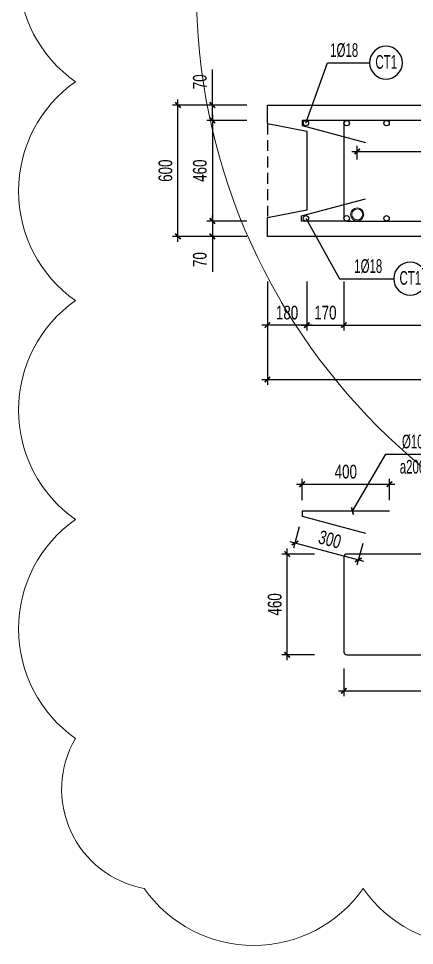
# Model space of a CAD drawing. Header units: millimetres. Extents: x -147841 to 368790, y -162721 to 84261.
# Drawn here: x 132472 to 134280, y -106489 to -102254 of the extents above; entities that cross this region are included whole.
import ezdxf
from ezdxf.enums import TextEntityAlignment as Align

# ---------------------------------------------------------------- set-up
doc = ezdxf.new("R2010")
doc.units = ezdxf.units.MM
doc.header["$LTSCALE"] = 1000
doc.header["$MEASUREMENT"] = 0
doc.header["$PDMODE"] = 1
doc.header["$PDSIZE"] = -10
doc.linetypes.add('DASHED', pattern=[0.75, 0.5, -0.25])
doc.layers.get('0').update_dxf_attribs({"linetype": 'CONTINUOUS', "lineweight": 18})
doc.layers.get('DEFPOINTS').update_dxf_attribs({"color": 5, "linetype": 'CONTINUOUS', "lineweight": 18})
for name, color, linetype, lineweight in [('0-THAY', 7, 'CONTINUOUS', 18), ('ccu11-Dim', 8, 'CONTINUOUS', 18), ('DIM', 8, 'CONTINUOUS', 18)]:
    doc.layers.add(name, color=color, linetype=linetype, lineweight=lineweight)
for name, color, linetype in [('ccu11-Khuat', 9, 'DASHED'), ('ccu11-Manh', 8, 'CONTINUOUS'), ('ccu11-Thep', 4, 'CONTINUOUS'), ('ccu11-Thepdai', 6, 'CONTINUOUS'), ('KC-Cotthep', 8, 'CONTINUOUS'), ('KC-Dim', 8, 'CONTINUOUS'), ('KC-Manh', 8, 'CONTINUOUS'), ('KC-Thay', 7, 'CONTINUOUS')]:
    doc.layers.add(name, color=color, linetype=linetype)
doc.styles.add('ARIAL', font='arial.ttf', dxfattribs={"width": 0.7})
doc.styles.add('ccu11-dim', font='vnsimli.shx', dxfattribs={"width": 0.65, "bigfont": 'bigfont.shx'})
doc.dimstyles.new('2.5-25', dxfattribs={"dimscale": 25, "dimtxt": 2.5, "dimasz": 1, "dimexe": 1, "dimexo": 2, "dimgap": 1, "dimtad": 1, "dimdec": 1, "dimrnd": 5, "dimdsep": 46, "dimtxsty": 'ARIAL', "dimblk": 'ARCHTICK', "dimcen": -1, "dimdle": 1, "dimclrd": 256, "dimclre": 256, "dimclrt": 3, "dimadec": 0, "dimazin": 2, "dimtfac": 0.1, "dimtdec": 1, "dimtmove": 0, "dimatfit": 1, "dimldrblk": 'ARCHTICK', "dimfxl": 1, "dimtvp": 0.833333, "dimtfill": 1, "dimtolj": 1, "dimtzin": 12, "dimarcsym": 0})
doc.dimstyles.new('ccu11-100x4', dxfattribs={"dimscale": 100, "dimtxt": 2.5, "dimasz": 1, "dimexe": 1, "dimexo": 2, "dimgap": 1, "dimtad": 1, "dimdec": 0, "dimlfac": 0.25, "dimdsep": 46, "dimtxsty": 'ccu11-dim', "dimblk": 'ARCHTICK', "dimcen": -1, "dimdle": 1, "dimclrd": 256, "dimclre": 256, "dimclrt": 31, "dimadec": 0, "dimazin": 2, "dimtfac": 0.1, "dimtdec": 0, "dimtmove": 0, "dimatfit": 1, "dimldrblk": 'ARCHTICK', "dimfxl": 1, "dimtvp": 0.833333, "dimtolj": 1, "dimtzin": 12, "dimarcsym": 0})

# ---------------------------------------------------------------- blocks, each defined once
blk = doc.blocks.new('_ARCHTICK')
at = {"color": 0, "linetype": 'ByBlock', "const_width": 0.3}
blk.add_lwpolyline([(-0.5, -0.5), (0.5, 0.5)], dxfattribs=at)
blk = doc.blocks.new('*D204')
at = {"layer": 'DEFPOINTS', "color": 0, "linetype": 'ByBlock', "ltscale": 30, "transparency": 16777216}
for p in [(133608.4, -103405.8), (133788.4, -103405.8), (133608.4, -103654.6)]:
    blk.add_point(p, dxfattribs=at)
at = {"layer": 'KC-Dim', "linetype": 'ByBlock', "lineweight": -2, "ltscale": 30, "transparency": 16777216}
for p, q in [((133608.4, -103455.8), (133608.4, -103679.6)), ((133788.4, -103455.8), (133788.4, -103679.6)), ((133813.4, -103654.6), (133583.4, -103654.6))]:
    blk.add_line(p, q, dxfattribs=at)
at = {"layer": 'KC-Dim', "linetype": 'ByBlock', "lineweight": -2, "ltscale": 30, "transparency": 16777216, "xscale": 25, "yscale": 25, "zscale": 25, "rotation": 180}
blk.add_blockref('_ARCHTICK', (133608.4, -103654.6), dxfattribs=at)
at = {"layer": 'KC-Dim', "linetype": 'ByBlock', "lineweight": -2, "ltscale": 30, "transparency": 16777216, "xscale": 25, "yscale": 25, "zscale": 25}
blk.add_blockref('_ARCHTICK', (133788.4, -103654.6), dxfattribs=at)
at = {"layer": 'KC-Dim', "color": 3, "linetype": 'ByBlock', "ltscale": 30, "transparency": 16777216, "insert": (133698.4, -103597.7), "char_height": 62.5, "attachment_point": 5, "style": 'ARIAL', "bg_fill": 3, "box_fill_scale": 1.25, "bg_fill_color": 256, "bg_fill_true_color": 13158600, "bg_fill_transparency": 0}
blk.add_mtext('\\A1;180', dxfattribs=at)
blk = doc.blocks.new('*D205')
at = {"layer": 'DEFPOINTS', "color": 0, "linetype": 'ByBlock', "ltscale": 30, "transparency": 16777216}
for p in [(133788.4, -103405.8), (133958.4, -103405.8)]:
    blk.add_point(p, dxfattribs=at)
at = {"layer": 'KC-Dim', "linetype": 'ByBlock', "lineweight": -2, "ltscale": 30, "transparency": 16777216}
for p, q in [((133788.4, -103455.8), (133788.4, -103679.6)), ((133958.4, -103455.8), (133958.4, -103679.6)), ((133763.4, -103654.6), (133983.4, -103654.6))]:
    blk.add_line(p, q, dxfattribs=at)
at = {"layer": 'KC-Dim', "linetype": 'ByBlock', "lineweight": -2, "ltscale": 30, "transparency": 16777216, "xscale": 25, "yscale": 25, "zscale": 25, "rotation": 180}
blk.add_blockref('_ARCHTICK', (133788.4, -103654.6), dxfattribs=at)
at = {"layer": 'KC-Dim', "linetype": 'ByBlock', "lineweight": -2, "ltscale": 30, "transparency": 16777216, "xscale": 25, "yscale": 25, "zscale": 25}
blk.add_blockref('_ARCHTICK', (133958.4, -103654.6), dxfattribs=at)
at = {"layer": 'KC-Dim', "color": 3, "linetype": 'ByBlock', "ltscale": 30, "transparency": 16777216, "insert": (133873.4, -103597.7), "char_height": 62.5, "attachment_point": 5, "style": 'ARIAL', "bg_fill": 3, "box_fill_scale": 1.25, "bg_fill_color": 256, "bg_fill_true_color": 13158600, "bg_fill_transparency": 0}
blk.add_mtext('\\A1;170', dxfattribs=at)
at = {"layer": 'DEFPOINTS', "color": 0, "linetype": 'ByBlock', "ltscale": 30, "transparency": 16777216}
blk.add_point((133958.4, -103654.6), dxfattribs=at)
blk = doc.blocks.new('*D206')
at = {"layer": 'DEFPOINTS', "color": 0, "linetype": 'ByBlock', "ltscale": 30, "transparency": 16777216}
for p in [(133199.8, -102648.9), (133564.8, -102648.9), (133564.8, -103248.9)]:
    blk.add_point(p, dxfattribs=at)
at = {"layer": 'KC-Dim', "linetype": 'ByBlock', "lineweight": -2, "ltscale": 30, "transparency": 16777216}
for p, q in [((133514.8, -102648.9), (133174.8, -102648.9)), ((133199.8, -103273.9), (133199.8, -102623.9)), ((133514.8, -103248.9), (133174.8, -103248.9))]:
    blk.add_line(p, q, dxfattribs=at)
at = {"layer": 'KC-Dim', "linetype": 'ByBlock', "lineweight": -2, "ltscale": 30, "transparency": 16777216, "xscale": 25, "yscale": 25, "zscale": 25}
for p, rotation in [((133199.8, -102648.9), 90), ((133199.8, -103248.9), 270)]:
    blk.add_blockref('_ARCHTICK', p, dxfattribs=dict(at, rotation=rotation))
at = {"layer": 'KC-Dim', "color": 3, "linetype": 'ByBlock', "ltscale": 30, "transparency": 16777216, "insert": (133142.9, -102948.9), "char_height": 62.5, "attachment_point": 5, "rotation": 90, "style": 'ARIAL', "bg_fill": 3, "box_fill_scale": 1.25, "bg_fill_color": 256, "bg_fill_true_color": 13158600, "bg_fill_transparency": 0}
blk.add_mtext('\\A1;600', dxfattribs=at)
blk = doc.blocks.new('*D207')
at = {"layer": 'DEFPOINTS', "color": 0, "linetype": 'ByBlock', "ltscale": 30, "transparency": 16777216}
for p in [(133564.8, -102718.9), (133357, -103178.9), (133564.8, -103178.9)]:
    blk.add_point(p, dxfattribs=at)
at = {"layer": 'KC-Dim', "linetype": 'ByBlock', "lineweight": -2, "ltscale": 30, "transparency": 16777216}
for p, q in [((133357, -102693.9), (133357, -103203.9)), ((133514.8, -102718.9), (133332, -102718.9)), ((133514.8, -103178.9), (133332, -103178.9))]:
    blk.add_line(p, q, dxfattribs=at)
at = {"layer": 'KC-Dim', "linetype": 'ByBlock', "lineweight": -2, "ltscale": 30, "transparency": 16777216, "xscale": 25, "yscale": 25, "zscale": 25}
for p, rotation in [((133357, -102718.9), 90), ((133357, -103178.9), 270)]:
    blk.add_blockref('_ARCHTICK', p, dxfattribs=dict(at, rotation=rotation))
at = {"layer": 'KC-Dim', "color": 3, "linetype": 'ByBlock', "ltscale": 30, "transparency": 16777216, "insert": (133300.1, -102948.9), "char_height": 62.5, "attachment_point": 5, "rotation": 90, "style": 'ARIAL', "bg_fill": 3, "box_fill_scale": 1.25, "bg_fill_color": 256, "bg_fill_true_color": 13158600, "bg_fill_transparency": 0}
blk.add_mtext('\\A1;460', dxfattribs=at)
blk = doc.blocks.new('*D208')
at = {"layer": 'DEFPOINTS', "color": 0, "linetype": 'ByBlock', "ltscale": 30, "transparency": 16777216}
for p in [(133357, -102648.9), (133564.8, -102648.9), (133564.8, -102718.9)]:
    blk.add_point(p, dxfattribs=at)
at = {"layer": 'KC-Dim', "linetype": 'ByBlock', "lineweight": -2, "ltscale": 30, "transparency": 16777216}
for p, q in [((133357, -102648.9), (133357, -102486.8)), ((133514.8, -102648.9), (133332, -102648.9)), ((133357, -102718.9), (133357, -102648.9)), ((133514.8, -102718.9), (133332, -102718.9)), ((133357, -102718.9), (133357, -102743.9))]:
    blk.add_line(p, q, dxfattribs=at)
at = {"layer": 'KC-Dim', "linetype": 'ByBlock', "lineweight": -2, "ltscale": 30, "transparency": 16777216, "xscale": 25, "yscale": 25, "zscale": 25}
for p, rotation in [((133357, -102648.9), 270), ((133357, -102718.9), 90)]:
    blk.add_blockref('_ARCHTICK', p, dxfattribs=dict(at, rotation=rotation))
at = {"layer": 'KC-Dim', "color": 3, "linetype": 'ByBlock', "ltscale": 30, "transparency": 16777216, "insert": (133300.1, -102542.9), "char_height": 62.5, "attachment_point": 5, "rotation": 90, "style": 'ARIAL', "bg_fill": 3, "box_fill_scale": 1.25, "bg_fill_color": 256, "bg_fill_true_color": 13158600, "bg_fill_transparency": 0}
blk.add_mtext('\\A1;70', dxfattribs=at)
blk = doc.blocks.new('*D209')
at = {"layer": 'DEFPOINTS', "color": 0, "linetype": 'ByBlock', "ltscale": 30, "transparency": 16777216}
for p in [(133564.8, -103178.9), (133357, -103248.9), (133564.8, -103248.9)]:
    blk.add_point(p, dxfattribs=at)
at = {"layer": 'KC-Dim', "linetype": 'ByBlock', "lineweight": -2, "ltscale": 30, "transparency": 16777216}
for p, q in [((133357, -103178.9), (133357, -103153.9)), ((133514.8, -103178.9), (133332, -103178.9)), ((133357, -103178.9), (133357, -103248.9)), ((133514.8, -103248.9), (133332, -103248.9)), ((133357, -103248.9), (133357, -103411.1))]:
    blk.add_line(p, q, dxfattribs=at)
at = {"layer": 'KC-Dim', "linetype": 'ByBlock', "lineweight": -2, "ltscale": 30, "transparency": 16777216, "xscale": 25, "yscale": 25, "zscale": 25}
for p, rotation in [((133357, -103178.9), 270), ((133357, -103248.9), 90)]:
    blk.add_blockref('_ARCHTICK', p, dxfattribs=dict(at, rotation=rotation))
at = {"layer": 'KC-Dim', "color": 3, "linetype": 'ByBlock', "ltscale": 30, "transparency": 16777216, "insert": (133300.1, -103355), "char_height": 62.5, "attachment_point": 5, "rotation": 90, "style": 'ARIAL', "bg_fill": 3, "box_fill_scale": 1.25, "bg_fill_color": 256, "bg_fill_true_color": 13158600, "bg_fill_transparency": 0}
blk.add_mtext('\\A1;70', dxfattribs=at)
blk = doc.blocks.new('*D210')
at = {"layer": 'DEFPOINTS', "color": 0, "linetype": 'ByBlock', "ltscale": 30, "transparency": 16777216}
for p in [(133958.4, -103405.8), (139138.4, -103405.8), (139138.4, -103654.6)]:
    blk.add_point(p, dxfattribs=at)
at = {"layer": 'KC-Dim', "linetype": 'ByBlock', "lineweight": -2, "ltscale": 30, "transparency": 16777216}
for p, q in [((133958.4, -103455.8), (133958.4, -103679.6)), ((139138.4, -103455.8), (139138.4, -103679.6)), ((133933.4, -103654.6), (139163.4, -103654.6))]:
    blk.add_line(p, q, dxfattribs=at)
at = {"layer": 'KC-Dim', "linetype": 'ByBlock', "lineweight": -2, "ltscale": 30, "transparency": 16777216, "xscale": 25, "yscale": 25, "zscale": 25, "rotation": 180}
blk.add_blockref('_ARCHTICK', (133958.4, -103654.6), dxfattribs=at)
at = {"layer": 'KC-Dim', "linetype": 'ByBlock', "lineweight": -2, "ltscale": 30, "transparency": 16777216, "xscale": 25, "yscale": 25, "zscale": 25}
blk.add_blockref('_ARCHTICK', (139138.4, -103654.6), dxfattribs=at)
at = {"layer": 'KC-Dim', "color": 3, "linetype": 'ByBlock', "ltscale": 30, "transparency": 16777216, "insert": (136548.4, -103597.7), "char_height": 62.5, "attachment_point": 5, "style": 'ARIAL', "bg_fill": 3, "box_fill_scale": 1.25, "bg_fill_color": 256, "bg_fill_true_color": 13158600, "bg_fill_transparency": 0}
blk.add_mtext('\\A1;5180', dxfattribs=at)
blk = doc.blocks.new('*D211')
at = {"layer": 'DEFPOINTS', "color": 0, "linetype": 'ByBlock', "ltscale": 30, "transparency": 16777216}
for p in [(133608.4, -103405.8), (139208.4, -103405.8), (139208.4, -103903.1)]:
    blk.add_point(p, dxfattribs=at)
at = {"layer": 'KC-Dim', "linetype": 'ByBlock', "lineweight": -2, "ltscale": 30, "transparency": 16777216}
for p, q in [((133608.4, -103455.8), (133608.4, -103928.1)), ((139208.4, -103455.8), (139208.4, -103928.1)), ((133583.4, -103903.1), (139233.4, -103903.1))]:
    blk.add_line(p, q, dxfattribs=at)
at = {"layer": 'KC-Dim', "linetype": 'ByBlock', "lineweight": -2, "ltscale": 30, "transparency": 16777216, "xscale": 25, "yscale": 25, "zscale": 25, "rotation": 180}
blk.add_blockref('_ARCHTICK', (133608.4, -103903.1), dxfattribs=at)
at = {"layer": 'KC-Dim', "linetype": 'ByBlock', "lineweight": -2, "ltscale": 30, "transparency": 16777216, "xscale": 25, "yscale": 25, "zscale": 25}
blk.add_blockref('_ARCHTICK', (139208.4, -103903.1), dxfattribs=at)
at = {"layer": 'KC-Dim', "color": 3, "linetype": 'ByBlock', "ltscale": 30, "transparency": 16777216, "insert": (136408.4, -103846.2), "char_height": 62.5, "attachment_point": 5, "style": 'ARIAL', "bg_fill": 3, "box_fill_scale": 1.25, "bg_fill_color": 256, "bg_fill_true_color": 13158600, "bg_fill_transparency": 0}
blk.add_mtext('\\A1;5600', dxfattribs=at)
blk = doc.blocks.new('att_thep_2')
blk.add_circle((-300, 0), 300)
at = {"color": 3, "style": 'ARIAL', "width": 0.6}
blk.add_attdef('DK', text='', height=250, dxfattribs=at).set_placement((467, 105), align=Align.CENTER)
at = {"color": 31, "style": 'ARIAL', "width": 0.6}
blk.add_attdef('SH', text='', height=250, dxfattribs=at).set_placement((-281, -111), align=Align.CENTER)
at = {"color": 2, "style": 'ARIAL', "width": 0.6}
blk.add_attdef('KC', text='', height=250, dxfattribs=at).set_placement((472, -355), align=Align.CENTER)
blk = doc.blocks.new('*U200')
at = {"layer": 'ccu11-Thep'}
for centre in [(0, 217.5), (0, -217.5)]:
    blk.add_circle(centre, 12.5, dxfattribs=at)
blk = doc.blocks.new('*U201')
at = {"layer": 'DIM', "color": 0, "linetype": 'ByBlock', "lineweight": -2, "transparency": 16777216}
blk.add_blockref('*U200', (0, 0), dxfattribs=at)
blk = doc.blocks.new('*D1504')
at = {"layer": 'DEFPOINTS', "color": 0, "linetype": 'ByBlock', "ltscale": 30, "transparency": 16777216}
for p in [(222151.3, -97642), (222151.3, -97743.7), (220951.3, -97830)]:
    blk.add_point(p, dxfattribs=at)
at = {"layer": 'KC-Dim', "linetype": 'ByBlock', "lineweight": -2, "ltscale": 30, "transparency": 16777216}
for p, q in [((222151.3, -97692), (222151.3, -97768.7)), ((220951.3, -97780), (220951.3, -97718.7)), ((220926.3, -97743.7), (222176.3, -97743.7))]:
    blk.add_line(p, q, dxfattribs=at)
at = {"layer": 'KC-Dim', "linetype": 'ByBlock', "lineweight": -2, "ltscale": 30, "transparency": 16777216, "xscale": 25, "yscale": 25, "zscale": 25, "rotation": 180}
blk.add_blockref('_ARCHTICK', (220951.3, -97743.7), dxfattribs=at)
at = {"layer": 'KC-Dim', "linetype": 'ByBlock', "lineweight": -2, "ltscale": 30, "transparency": 16777216, "xscale": 25, "yscale": 25, "zscale": 25}
blk.add_blockref('_ARCHTICK', (222151.3, -97743.7), dxfattribs=at)
at = {"layer": 'KC-Dim', "color": 3, "linetype": 'ByBlock', "ltscale": 30, "transparency": 16777216, "insert": (221551.3, -97686.8), "char_height": 62.5, "attachment_point": 5, "style": 'ARIAL', "bg_fill": 3, "box_fill_scale": 1.25, "bg_fill_color": 256, "bg_fill_true_color": 13158600, "bg_fill_transparency": 0}
blk.add_mtext('\\A1;1200', dxfattribs=at)
blk = doc.blocks.new('A$C260038B3')
at = {"layer": '0-THAY', "linetype": 'Continuous'}
for radius in [120, 100]:
    blk.add_circle((0, 0), radius, dxfattribs=at)
blk = doc.blocks.new('*D268')
at = {"layer": 'DEFPOINTS', "color": 0, "ltscale": 3000, "transparency": 16777216}
for p in [(133958.4, -105172.9), (136760.4, -105172.9), (136760.4, -105325.5)]:
    blk.add_point(p, dxfattribs=at)
at = {"layer": 'KC-Dim', "lineweight": -2, "ltscale": 3000, "transparency": 16777216}
for p, q in [((133958.4, -105222.9), (133958.4, -105350.5)), ((136760.4, -105222.9), (136760.4, -105350.5)), ((133933.4, -105325.5), (136785.4, -105325.5))]:
    blk.add_line(p, q, dxfattribs=at)
at = {"layer": 'KC-Dim', "lineweight": -2, "ltscale": 3000, "transparency": 16777216, "xscale": 25, "yscale": 25, "zscale": 25, "rotation": 180}
blk.add_blockref('_ARCHTICK', (133958.4, -105325.5), dxfattribs=at)
at = {"layer": 'KC-Dim', "lineweight": -2, "ltscale": 3000, "transparency": 16777216, "xscale": 25, "yscale": 25, "zscale": 25}
blk.add_blockref('_ARCHTICK', (136760.4, -105325.5), dxfattribs=at)
at = {"layer": 'KC-Dim', "color": 3, "ltscale": 3000, "transparency": 16777216, "insert": (135359.4, -105268.6), "char_height": 62.5, "attachment_point": 5, "style": 'ARIAL', "bg_fill": 3, "box_fill_scale": 1.25, "bg_fill_color": 256, "bg_fill_true_color": 13158600, "bg_fill_transparency": 0}
blk.add_mtext('\\A1;2800', dxfattribs=at)
blk = doc.blocks.new('*D269')
at = {"layer": 'DEFPOINTS', "color": 0, "ltscale": 3000, "transparency": 16777216}
for p in [(133699.2, -104700.6), (133874.2, -104700.6), (133874.2, -105160.6)]:
    blk.add_point(p, dxfattribs=at)
at = {"layer": 'KC-Dim', "lineweight": -2, "ltscale": 3000, "transparency": 16777216}
for p, q in [((133699.2, -105185.6), (133699.2, -104675.6)), ((133824.2, -104700.6), (133674.2, -104700.6)), ((133824.2, -105160.6), (133674.2, -105160.6))]:
    blk.add_line(p, q, dxfattribs=at)
at = {"layer": 'KC-Dim', "lineweight": -2, "ltscale": 3000, "transparency": 16777216, "xscale": 25, "yscale": 25, "zscale": 25}
for p, rotation in [((133699.2, -104700.6), 90), ((133699.2, -105160.6), 270)]:
    blk.add_blockref('_ARCHTICK', p, dxfattribs=dict(at, rotation=rotation))
at = {"layer": 'KC-Dim', "color": 3, "ltscale": 3000, "transparency": 16777216, "insert": (133642.3, -104930.6), "char_height": 62.5, "attachment_point": 5, "rotation": 90, "style": 'ARIAL', "bg_fill": 3, "box_fill_scale": 1.25, "bg_fill_color": 256, "bg_fill_true_color": 13158600, "bg_fill_transparency": 0}
blk.add_mtext('\\A1;460', dxfattribs=at)
blk = doc.blocks.new('*D273')
at = {"layer": 'DEFPOINTS', "color": 0, "ltscale": 3000, "transparency": 16777216}
for p in [(134166.4, -104381.3), (133767.2, -104503.8), (134166.4, -104503.8)]:
    blk.add_point(p, dxfattribs=at)
at = {"layer": 'KC-Dim', "lineweight": -2, "ltscale": 3000, "transparency": 16777216}
for p, q in [((133742.2, -104381.3), (134191.4, -104381.3)), ((133767.2, -104453.8), (133767.2, -104356.3)), ((134166.4, -104453.8), (134166.4, -104356.3))]:
    blk.add_line(p, q, dxfattribs=at)
at = {"layer": 'KC-Dim', "lineweight": -2, "ltscale": 3000, "transparency": 16777216, "xscale": 25, "yscale": 25, "zscale": 25, "rotation": 180}
blk.add_blockref('_ARCHTICK', (133767.2, -104381.3), dxfattribs=at)
at = {"layer": 'KC-Dim', "lineweight": -2, "ltscale": 3000, "transparency": 16777216, "xscale": 25, "yscale": 25, "zscale": 25}
blk.add_blockref('_ARCHTICK', (134166.4, -104381.3), dxfattribs=at)
at = {"layer": 'KC-Dim', "color": 3, "ltscale": 3000, "transparency": 16777216, "insert": (133966.8, -104324.3), "char_height": 62.5, "attachment_point": 5, "style": 'ARIAL', "bg_fill": 3, "box_fill_scale": 1.25, "bg_fill_color": 256, "bg_fill_true_color": 13158600, "bg_fill_transparency": 0}
blk.add_mtext('\\A1;400', dxfattribs=at)
blk = doc.blocks.new('*D274')
at = {"layer": 'DEFPOINTS', "color": 0, "ltscale": 3000, "transparency": 16777216}
for p in [(133767.2, -104527.5), (134056.8, -104604.7), (134024.2, -104727.3)]:
    blk.add_point(p, dxfattribs=at)
at = {"layer": 'KC-Dim', "lineweight": -2, "ltscale": 3000, "transparency": 16777216}
for p, q in [((133754.3, -104575.8), (133728.1, -104674.2)), ((133710.3, -104643.7), (134048.3, -104733.7)), ((134044, -104653), (134017.7, -104751.4))]:
    blk.add_line(p, q, dxfattribs=at)
at = {"layer": 'KC-Dim', "lineweight": -2, "ltscale": 3000, "transparency": 16777216, "xscale": 25, "yscale": 25, "zscale": 25}
for p, rotation in [((133734.5, -104650.1), 165.0761809091333), ((134024.2, -104727.3), 345.0761809091334)]:
    blk.add_blockref('_ARCHTICK', p, dxfattribs=dict(at, rotation=rotation))
at = {"layer": 'KC-Dim', "color": 3, "ltscale": 3000, "transparency": 16777216, "insert": (133894, -104633.7), "char_height": 62.5, "attachment_point": 5, "rotation": 345.0762, "style": 'ARIAL', "bg_fill": 3, "box_fill_scale": 1.25, "bg_fill_color": 256, "bg_fill_true_color": 13158600, "bg_fill_transparency": 0}
blk.add_mtext('\\A1;300', dxfattribs=at)
blk = doc.blocks.new('saw6-56')
at = {"layer": 'ccu11-Dim', "ltscale": 3000, "xscale": 0.25, "yscale": 0.25, "zscale": 0.25}
blk.add_blockref('A$C260038B3', (220951.28, -98031.45), dxfattribs=at)
at = {"layer": 'KC-Dim', "linetype": 'ByBlock', "ltscale": 30}
dim = blk.add_linear_dim(base=(222151.28, -97743.7), p1=(220951.28, -97829.95), p2=(222151.28, -97642.01), dimstyle='2.5-25', dxfattribs=at)
dim.commit()
dim.dimension.update_dxf_attribs({"geometry": '*D1504', "text_midpoint": (221551.28, -97686.79)})

msp = doc.modelspace()

# ---------------------------------------------------------------- linework, layer by layer
at = {"layer": 'ccu11-Khuat', "ltscale": 0.1}
msp.add_line((133608.42, -102733.94), (133608.42, -103163.94), dxfattribs=at)
at = {"layer": 'ccu11-Thep'}
for centre in [(133784.33, -102731.44), (133970.92, -102731.44), (133784.33, -103166.44), (133970.92, -103166.44)]:
    msp.add_circle(centre, 12.5, dxfattribs=at)
at = {"layer": 'ccu11-Thepdai', "flags": 128}
for points in [[(133989.47, -102718.94), (133767.18, -102718.94), (133767.18, -102742.59), (134056.84, -102819.8)], [(134166.43, -104503.81), (133767.18, -104503.81), (133767.18, -104527.46), (134056.84, -104604.67)]]:
    msp.add_lwpolyline(points, dxfattribs=at)
at = {"layer": 'ccu11-Thepdai'}
for points in [[(133970.92, -103178.94), (136752.92, -103178.94, 0.4142136), (136765.42, -103166.44), (136765.42, -102731.44, 0.4142136), (136752.92, -102718.94), (133970.92, -102718.94, 0.4142136), (133958.42, -102731.44), (133958.42, -103166.44, 0.4142136)], [(133970.92, -105160.62), (136747.92, -105160.62, 0.4142136), (136760.42, -105148.12), (136760.42, -104713.12, 0.4142136), (136747.92, -104700.62), (133970.92, -104700.62, 0.4142136), (133958.42, -104713.12), (133958.42, -105148.12, 0.4142136)]]:
    msp.add_lwpolyline(points, format="xyb", close=True, dxfattribs=at)
at = {"layer": 'KC-Thay', "flags": 128}
for points in [[(133608.42, -102733.94), (133608.42, -102648.94), (139208.42, -102648.94), (139208.42, -102733.94)], [(133608.42, -102733.94), (133788.42, -102768.94), (133788.42, -103128.94), (133608.42, -103163.94)], [(139208.42, -103163.94), (139208.42, -103248.94), (133608.42, -103248.94), (133608.42, -103163.94)]]:
    msp.add_lwpolyline(points, dxfattribs=at)

# ---------------------------------------------------------------- block references
at = {"layer": 'DIM'}
msp.add_blockref('*U201', (134152.92, -102948.94), dxfattribs=at)
at = {"layer": 'KC-Cotthep'}
ref = msp.add_blockref('att_thep_2', (134075.49, -102455.57), dxfattribs=dict(at, xscale=-0.25, yscale=0.25, zscale=0.25))
ref.add_attrib('DK', '1%%C18', dxfattribs={"layer": '0', "color": 15, "height": 62.5, "style": 'ARIAL', "width": 0.6}).set_placement((133959.23, -102429.22), align=Align.CENTER)
ref.add_attrib('SH', 'CT1', dxfattribs={"layer": '0', "color": 31, "height": 62.5, "style": 'ARIAL', "width": 0.6}).set_placement((134151.52, -102483.44), align=Align.CENTER)
ref = msp.add_blockref('att_thep_2', (134388.7, -104244), dxfattribs=dict(at, xscale=-0.25, yscale=0.25, zscale=0.25))
ref.add_attrib('KC', 'a200', dxfattribs={"layer": '0', "color": 2, "height": 62.5, "style": 'ARIAL', "width": 0.6}).set_placement((134271.35, -104332.82), align=Align.CENTER)
ref.add_attrib('DK', '%%C10', dxfattribs={"layer": '0', "color": 15, "height": 62.5, "style": 'ARIAL', "width": 0.6}).set_placement((134272.69, -104217.65), align=Align.CENTER)
ref.add_attrib('SH', 'D3', dxfattribs={"layer": '0', "color": 31, "height": 62.5, "style": 'ARIAL', "width": 0.6}).set_placement((134464.52, -104271.87), align=Align.CENTER)

# ---------------------------------------------------------------- dimensions: what is measured, and where the dimension line sits
at = {"layer": 'KC-Dim', "linetype": 'ByBlock', "ltscale": 30}
dim = msp.add_linear_dim(base=(133199.83, -102648.94), p1=(133564.83, -103248.94), p2=(133564.83, -102648.94), angle=90, dimstyle='2.5-25', dxfattribs=at)
dim.commit()
dim.dimension.update_dxf_attribs({"geometry": '*D206', "text_midpoint": (133142.92, -102948.94)})
dim = msp.add_linear_dim(base=(133608.42, -103654.56), p1=(133788.42, -103405.85), p2=(133608.42, -103405.85), angle=180, dimstyle='2.5-25', dxfattribs=at)
dim.commit()
dim.dimension.update_dxf_attribs({"geometry": '*D204', "text_midpoint": (133698.42, -103654.56), "dimtype": 160})
at = {"layer": 'KC-Dim', "ltscale": 3000}
dim = msp.add_linear_dim(base=(133699.22, -104700.62), p1=(133874.22, -105160.62), p2=(133874.22, -104700.62), angle=90, dimstyle='2.5-25', override={"dimfxl": 7, "dimfxlon": 1}, dxfattribs=at)
dim.commit()
dim.dimension.update_dxf_attribs({"geometry": '*D269', "text_midpoint": (133642.31, -104930.62)})

# ---------------------------------------------------------------- leaders
at = {"layer": 'ccu11-Manh', "ltscale": 10}
msp.add_leader([(133784.33, -102731.44), (133883.69, -102455.57), (134075.53, -102455.57)], dimstyle='ccu11-100x4', override={"dimgap": 1, "dimtad": 0, "dimldrblk": 'None'}, dxfattribs=at)

# ---------------------------------------------------------------- next in the draw order: dimensions: what is measured, and where the dimension line sits
at = {"layer": 'KC-Dim', "linetype": 'ByBlock', "ltscale": 30}
dim = msp.add_linear_dim(base=(133356.99, -103178.94), p1=(133564.83, -102718.94), p2=(133564.83, -103178.94), angle=90, dimstyle='2.5-25', dxfattribs=at)
dim.commit()
dim.dimension.update_dxf_attribs({"geometry": '*D207', "text_midpoint": (133300.08, -102948.94)})
dim = msp.add_linear_dim(base=(133958.42, -103654.56), p1=(133788.42, -103405.85), p2=(133958.42, -103405.85), dimstyle='2.5-25', dxfattribs=at)
dim.commit()
dim.dimension.update_dxf_attribs({"geometry": '*D205', "text_midpoint": (133873.42, -103654.56), "dimtype": 160})
at = {"layer": 'KC-Dim', "ltscale": 3000}
for base, p1, p2, picture, middle in [((134166.4322, -104381.2503), (133767.1787, -104503.8117), (134166.4322, -104503.8117), '*D273', (133966.8055, -104324.3395)), ((136760.42, -105325.53), (133958.42, -105172.89), (136760.42, -105172.89), '*D268', (135359.42, -105268.62))]:
    dim = msp.add_linear_dim(base=base, p1=p1, p2=p2, dimstyle='2.5-25', override={"dimfxl": 7, "dimfxlon": 1}, dxfattribs=at)
    dim.commit()
    dim.dimension.update_dxf_attribs({"geometry": picture, "text_midpoint": middle})
dim = msp.add_aligned_dim(p1=(133767.18, -104527.46), p2=(134056.84, -104604.67), distance=-126.91, dimstyle='2.5-25', override={"dimfxl": 7, "dimfxlon": 1}, dxfattribs=at)
dim.commit()
dim.dimension.update_dxf_attribs({"geometry": '*D274', "text_midpoint": (133893.99, -104633.68)})

# ---------------------------------------------------------------- next in the draw order: dimensions: what is measured, and where the dimension line sits
at = {"layer": 'KC-Dim', "linetype": 'ByBlock', "ltscale": 30}
for base, p1, p2, picture, middle in [((133356.99, -102648.94), (133564.83, -102718.94), (133564.83, -102648.94), '*D208', (133300.08, -102542.86)), ((133356.99, -103248.94), (133564.83, -103178.94), (133564.83, -103248.94), '*D209', (133300.08, -103355.02))]:
    dim = msp.add_linear_dim(base=base, p1=p1, p2=p2, angle=90, dimstyle='2.5-25', dxfattribs=at)
    dim.commit()
    dim.dimension.update_dxf_attribs({"geometry": picture, "text_midpoint": middle})
dim = msp.add_linear_dim(base=(139138.42, -103654.56), p1=(133958.42, -103405.85), p2=(139138.42, -103405.85), dimstyle='2.5-25', dxfattribs=at)
dim.commit()
dim.dimension.update_dxf_attribs({"geometry": '*D210', "text_midpoint": (136548.42, -103597.65)})

# ---------------------------------------------------------------- next in the draw order: leaders
at = {"layer": 'KC-Dim', "ltscale": 3000}
msp.add_leader([(133997.2, -104503.81), (134150.26, -104244), (134388.7, -104244)], dimstyle='2.5-25', override={"dimgap": 1, "dimtad": 0, "dimfxl": 7, "dimfxlon": 1}, dxfattribs=at)

# ---------------------------------------------------------------- next in the draw order: dimensions: what is measured, and where the dimension line sits
at = {"layer": 'KC-Dim', "linetype": 'ByBlock', "ltscale": 30}
dim = msp.add_linear_dim(base=(139208.42, -103903.11), p1=(133608.42, -103405.85), p2=(139208.42, -103405.85), dimstyle='2.5-25', dxfattribs=at)
dim.commit()
dim.dimension.update_dxf_attribs({"geometry": '*D211', "text_midpoint": (136408.42, -103846.2)})

# ---------------------------------------------------------------- next in the draw order: block references
at = {"layer": 'KC-Cotthep'}
ref = msp.add_blockref('att_thep_2', (134185.53, -103442.32), dxfattribs=dict(at, xscale=-0.25, yscale=0.25, zscale=0.25))
ref.add_attrib('DK', '1%%C18', dxfattribs={"layer": '0', "color": 15, "height": 62.5, "style": 'ARIAL', "width": 0.6}).set_placement((134069.26, -103415.96), align=Align.CENTER)
ref.add_attrib('SH', 'CT1', dxfattribs={"layer": '0', "color": 31, "height": 62.5, "style": 'ARIAL', "width": 0.6}).set_placement((134261.55, -103470.18), align=Align.CENTER)

# ---------------------------------------------------------------- next in the draw order: leaders
at = {"layer": 'ccu11-Manh', "ltscale": 10}
msp.add_leader([(133784.33, -103166.44), (133937.88, -103442.32), (134185.49, -103442.32)], dimstyle='ccu11-100x4', override={"dimgap": 1, "dimtad": 0, "dimldrblk": 'None'}, dxfattribs=at)

# ---------------------------------------------------------------- next in the draw order: block references
at = {"layer": 'KC-Manh'}
msp.add_blockref('saw6-56', (-86932.4, -5117.2), dxfattribs=at)

# ---------------------------------------------------------------- next in the draw order: linework, layer by layer
at = {"layer": 'ccu11-Thepdai', "flags": 128}
msp.add_lwpolyline([(133989.47, -103178.94), (133764.38, -103178.94), (133764.38, -103155.73), (134056.84, -103078.09)], dxfattribs=at)
at = {"layer": 'DEFPOINTS', "color": 1, "flags": 128}
msp.add_lwpolyline([(140045.95, -106228.51, -0.5205671), (139045.95, -106228.51, -0.5205671), (138045.95, -106228.51, -0.5205671), (137045.95, -106228.51, -0.5205671), (136045.95, -106228.51, -0.5205671), (135045.95, -106228.51, -0.5205671), (134045.95, -106228.51, -0.5205671), (133045.95, -106228.51, -0.5205671), (132731.83, -105542.63, -0.5205671), (132731.83, -104542.63, -0.5205671), (132731.83, -103542.63, -0.5205671), (132731.83, -102542.63, -0.5205671), (132731.83, -101542.63, -0.5205671), (132731.83, -100542.63, -0.5205671), (132731.83, -99542.63, -0.5205671), (132731.83, -98542.63, -0.5205671), (132731.83, -97542.63, -0.5205671)], format="xyb", dxfattribs=at)
at = {"layer": 'DEFPOINTS', "ltscale": 3000}
msp.add_circle((136112.16, -102117.76), 2828.35, dxfattribs=at)

doc.saveas('drawing.dxf')
